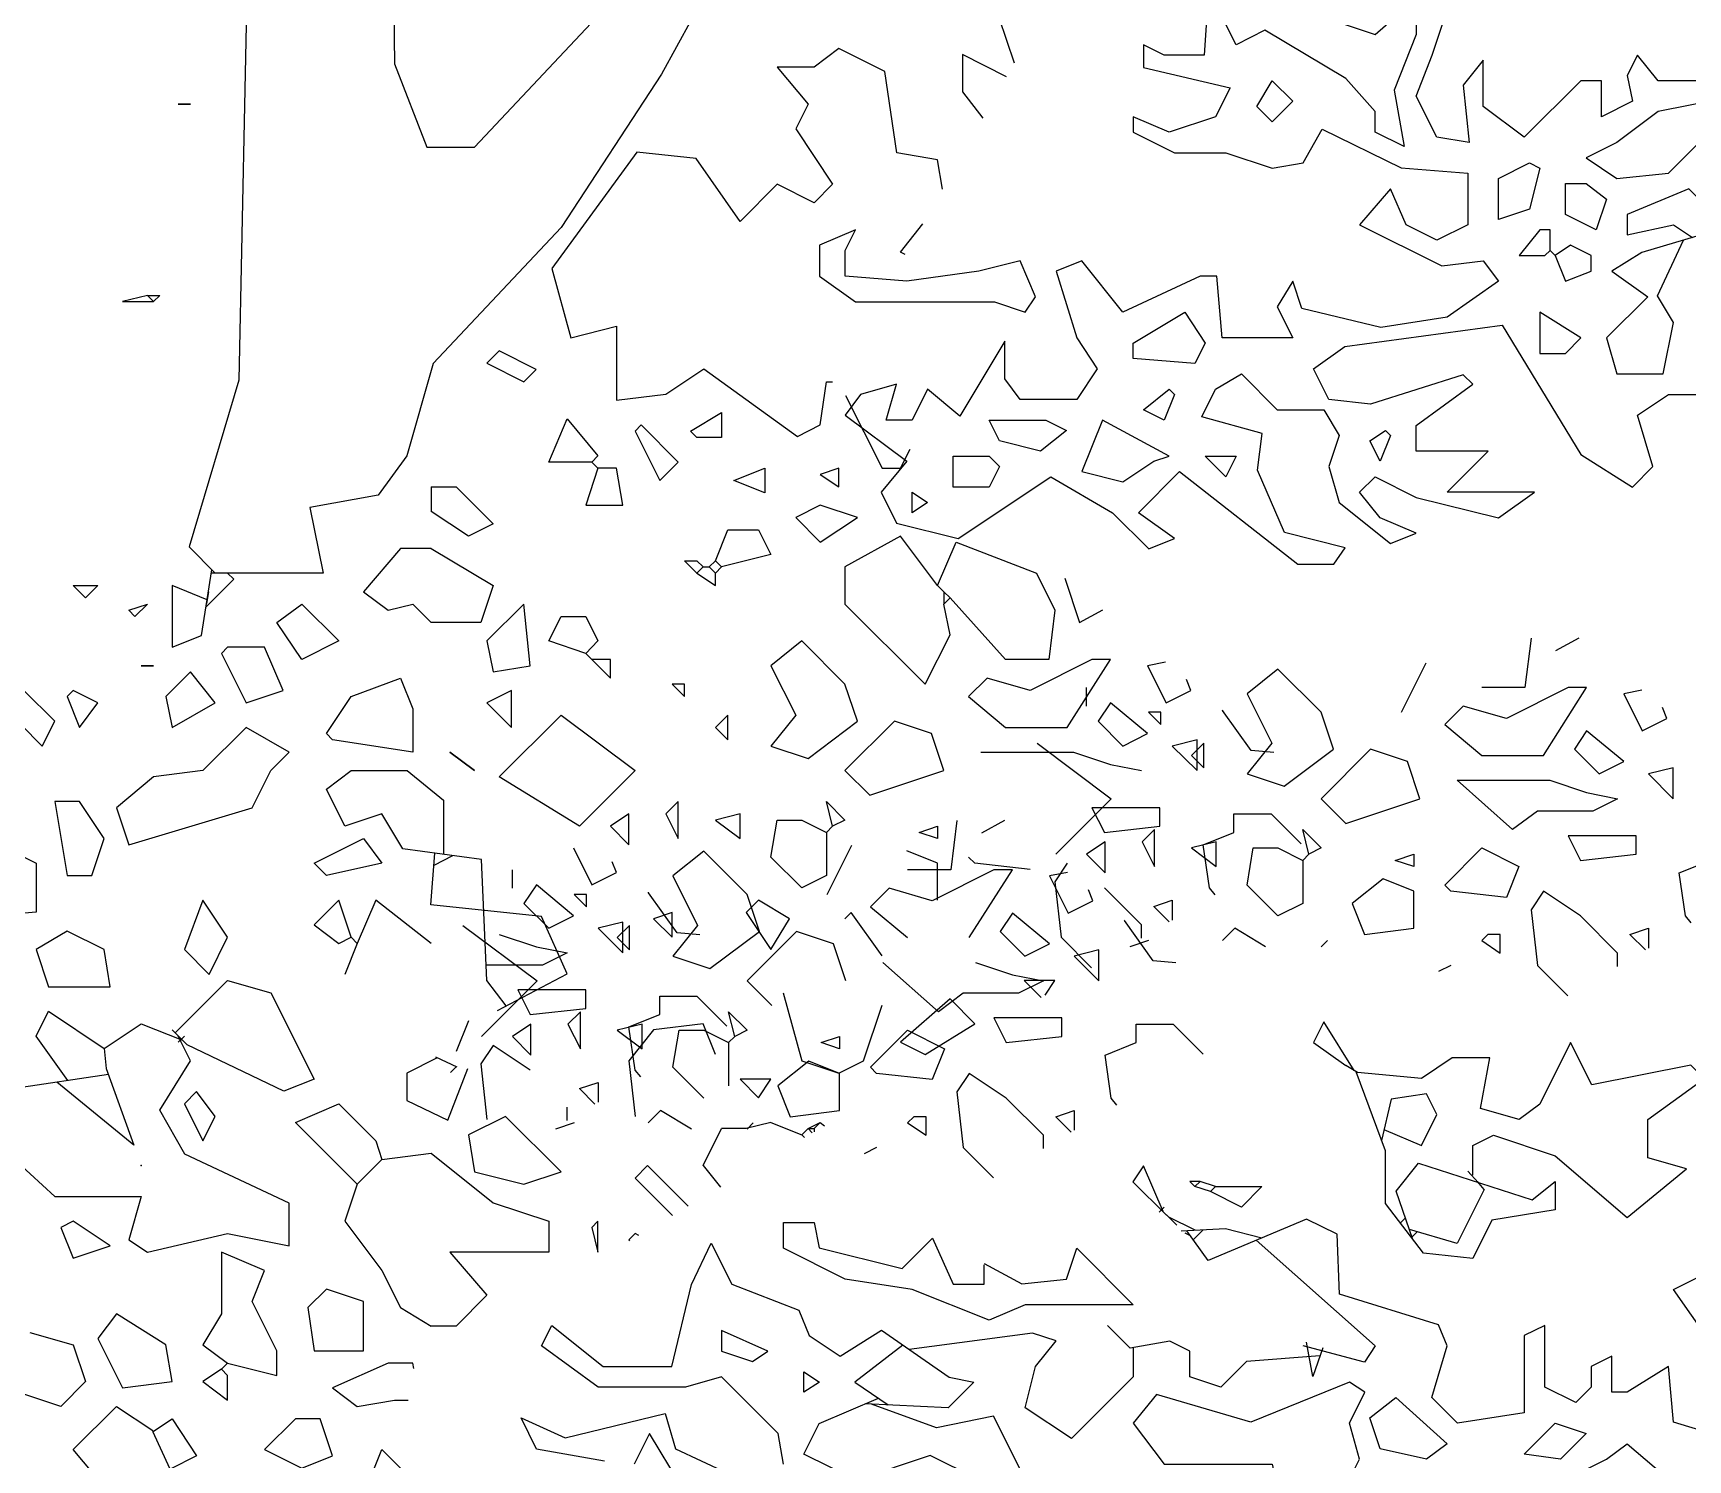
# Model space of a CAD drawing. Header units: metres. Extents: x -3.8 to 7.9, y -0.6 to 14.
# Drawn here: x 0.133 to 1.435, y 7.367 to 8.49 of the extents above; entities that cross this region are included whole.
import ezdxf

# ---------------------------------------------------------------- set-up
doc = ezdxf.new("R2010")
doc.units = ezdxf.units.M
doc.layers.add('ceco.net 88 green shadow', color=102, linetype='Continuous')
doc.layers.add('ceco.net 88 pair trees', color=7, linetype='Continuous')

msp = doc.modelspace()

# ---------------------------------------------------------------- linework, layer by layer
at = {"layer": 'ceco.net 88 green shadow', "linetype": 'Continuous'}
for p, q in [((0.9055, 8.4665), (0.8935, 8.5022)), ((0.8644, 8.4731), (0.8644, 8.4439)), ((0.8992, 8.4556), (0.8644, 8.4731)), ((0.8644, 8.4439), (0.8806, 8.423)), ((1.0961, 8.4323), (1.1083, 8.4526)), ((1.1083, 8.4526), (1.1245, 8.4364)), ((0.2472, 8.4342), (0.2569, 8.4342)), ((0.2569, 8.4342), (0.2472, 8.4342)), ((1.1083, 8.4202), (1.0961, 8.4323)), ((1.1245, 8.4364), (1.1083, 8.4202)), ((1.412, 8.4283), (1.3796, 8.404)), ((1.4728, 8.4404), (1.412, 8.4283)), ((1.4201, 8.3797), (1.4606, 8.4202)), ((1.3796, 8.404), (1.3553, 8.3918)), ((1.3553, 8.3918), (1.3796, 8.3756)), ((1.2865, 8.3756), (1.3108, 8.3878)), ((1.2865, 8.3432), (1.2865, 8.3756)), ((1.3108, 8.3878), (1.3189, 8.3837)), ((1.3189, 8.3837), (1.3108, 8.3513)), ((1.3796, 8.3756), (1.4201, 8.3797)), ((1.3391, 8.3473), (1.3391, 8.3716)), ((1.3391, 8.3716), (1.3553, 8.3716)), ((1.3553, 8.3716), (1.3715, 8.3594)), ((1.3108, 8.3513), (1.2865, 8.3432)), ((1.3715, 8.3594), (1.3634, 8.3351)), ((1.3634, 8.3351), (1.3391, 8.3473)), ((0.7802, 8.3351), (0.7519, 8.323)), ((0.7721, 8.3189), (0.7802, 8.3351)), ((1.3189, 8.3351), (1.3027, 8.3149)), ((1.327, 8.3351), (1.3189, 8.3351)), ((1.327, 8.3189), (1.327, 8.3351)), ((0.7519, 8.323), (0.7519, 8.2987)), ((0.7721, 8.2987), (0.7721, 8.3189)), ((0.9098, 8.3108), (0.8774, 8.3027)), ((0.922, 8.2825), (0.9098, 8.3108)), ((1.3027, 8.3149), (1.3229, 8.3149)), ((1.3229, 8.3149), (1.327, 8.3189)), ((1.331, 8.3149), (1.327, 8.3189)), ((1.3432, 8.323), (1.331, 8.3149)), ((1.331, 8.3149), (1.3391, 8.2946)), ((1.3594, 8.3149), (1.3432, 8.323)), ((1.3594, 8.3027), (1.3594, 8.3149)), ((0.7519, 8.2987), (0.7802, 8.2784)), ((0.8207, 8.2946), (0.7721, 8.2987)), ((0.8774, 8.3027), (0.8207, 8.2946)), ((1.3391, 8.2946), (1.3594, 8.3027)), ((0.2229, 8.2835), (0.2034, 8.2787)), ((0.2034, 8.2787), (0.2277, 8.2787)), ((0.2229, 8.2835), (0.2326, 8.2835)), ((0.2229, 8.2835), (0.2277, 8.2787)), ((0.2326, 8.2835), (0.2277, 8.2787)), ((0.7802, 8.2784), (0.8896, 8.2784)), ((0.8896, 8.2784), (0.9139, 8.2703)), ((0.9139, 8.2703), (0.922, 8.2825)), ((0.9989, 8.246), (1.0394, 8.2703)), ((1.0394, 8.2703), (1.0556, 8.246)), ((1.3513, 8.2501), (1.3189, 8.2703)), ((1.3189, 8.2703), (1.3189, 8.2379)), ((0.9989, 8.2339), (0.9989, 8.246)), ((1.0556, 8.246), (1.0475, 8.2298)), ((1.3391, 8.2379), (1.3513, 8.2501)), ((0.4999, 8.2398), (0.4902, 8.2301)), ((0.529, 8.2252), (0.4999, 8.2398)), ((1.0475, 8.2298), (0.9989, 8.2339)), ((1.3189, 8.2379), (1.3391, 8.2379)), ((0.4902, 8.2301), (0.5193, 8.2155)), ((0.5193, 8.2155), (0.529, 8.2252)), ((1.007, 8.1934), (1.0273, 8.2096)), ((1.0273, 8.2096), (1.0313, 8.2055)), ((1.0232, 8.1853), (1.007, 8.1934)), ((1.0313, 8.2055), (1.0232, 8.1853)), ((0.5388, 8.1523), (0.5533, 8.1863)), ((0.5533, 8.1863), (0.5776, 8.1572)), ((0.6117, 8.1815), (0.6068, 8.1766)), ((0.6408, 8.1523), (0.6117, 8.1815)), ((0.6505, 8.1766), (0.6748, 8.1912)), ((0.6748, 8.1912), (0.6748, 8.1717)), ((0.8936, 8.1691), (0.8855, 8.1853)), ((0.8855, 8.1853), (0.9301, 8.1853)), ((0.9301, 8.1853), (0.9463, 8.1772)), ((0.9746, 8.1853), (0.9584, 8.1448)), ((1.0273, 8.1569), (0.9746, 8.1853)), ((0.6068, 8.1766), (0.6262, 8.1377)), ((0.6554, 8.1717), (0.6505, 8.1766)), ((0.6748, 8.1717), (0.6554, 8.1717)), ((0.926, 8.161), (0.8936, 8.1691)), ((0.9463, 8.1772), (0.926, 8.161)), ((1.1852, 8.1691), (1.1974, 8.1772)), ((1.1933, 8.1529), (1.1852, 8.1691)), ((1.2014, 8.1731), (1.1933, 8.1529)), ((1.1974, 8.1772), (1.2014, 8.1731)), ((0.5776, 8.1572), (0.5728, 8.1523)), ((0.8572, 8.1326), (0.8572, 8.1569)), ((0.8572, 8.1569), (0.8855, 8.1569)), ((0.8855, 8.1569), (0.8936, 8.1488)), ((1.0151, 8.1529), (1.0273, 8.1569)), ((1.0718, 8.1407), (1.0556, 8.1569)), ((1.0556, 8.1569), (1.0799, 8.1569)), ((1.0799, 8.1569), (1.0718, 8.1407)), ((0.5728, 8.1523), (0.5388, 8.1523)), ((0.5776, 8.1474), (0.5679, 8.1183)), ((0.5728, 8.1523), (0.5776, 8.1474)), ((0.5922, 8.1474), (0.5776, 8.1474)), ((0.5971, 8.1183), (0.5922, 8.1474)), ((0.6262, 8.1377), (0.6408, 8.1523)), ((0.6846, 8.1377), (0.7089, 8.1474)), ((0.7089, 8.1474), (0.7089, 8.128)), ((0.7672, 8.1474), (0.7526, 8.1426)), ((0.7526, 8.1426), (0.7672, 8.1329)), ((0.7672, 8.1329), (0.7672, 8.1474)), ((0.8936, 8.1488), (0.8855, 8.1326)), ((0.9584, 8.1448), (0.9908, 8.1367)), ((0.9908, 8.1367), (1.0151, 8.1529)), ((0.4464, 8.1329), (0.4464, 8.1134)), ((0.4464, 8.1329), (0.4659, 8.1329)), ((0.4659, 8.1329), (0.495, 8.1037)), ((0.7089, 8.128), (0.6846, 8.1377)), ((0.8248, 8.1124), (0.8248, 8.1286)), ((0.8248, 8.1286), (0.8369, 8.1205)), ((0.8855, 8.1326), (0.8572, 8.1326)), ((0.5679, 8.1183), (0.5971, 8.1183)), ((0.7526, 8.1183), (0.7332, 8.1086)), ((0.7818, 8.1086), (0.7526, 8.1183)), ((0.8369, 8.1205), (0.8248, 8.1124)), ((0.4756, 8.094), (0.4464, 8.1134)), ((0.495, 8.1037), (0.4756, 8.094)), ((0.7332, 8.1086), (0.7526, 8.0891)), ((0.7526, 8.0891), (0.7818, 8.1086)), ((0.67, 8.0745), (0.6797, 8.0988)), ((0.6797, 8.0988), (0.704, 8.0988)), ((0.704, 8.0988), (0.7137, 8.0794)), ((0.8158, 8.094), (0.772, 8.0697)), ((0.8449, 8.0551), (0.8158, 8.094)), ((0.8449, 8.0551), (0.8595, 8.0891)), ((0.8595, 8.0891), (0.9227, 8.0648)), ((0.4221, 8.0843), (0.393, 8.0502)), ((0.4464, 8.0843), (0.4221, 8.0843)), ((0.4464, 8.0843), (0.495, 8.0551)), ((0.7137, 8.0794), (0.6748, 8.0697)), ((0.6554, 8.0648), (0.6457, 8.0745)), ((0.6457, 8.0745), (0.6554, 8.0745)), ((0.6554, 8.0745), (0.6603, 8.0697)), ((0.6554, 8.0648), (0.6603, 8.0697)), ((0.6554, 8.0648), (0.67, 8.0551)), ((0.6603, 8.0697), (0.6651, 8.0697)), ((0.6651, 8.0697), (0.67, 8.0745)), ((0.6651, 8.0697), (0.67, 8.0648)), ((0.67, 8.0745), (0.6748, 8.0697)), ((0.67, 8.0648), (0.6748, 8.0697)), ((0.67, 8.0551), (0.67, 8.0648)), ((0.772, 8.0697), (0.772, 8.0405)), ((0.9227, 8.0648), (0.9373, 8.0357)), ((0.1645, 8.0551), (0.184, 8.0551)), ((0.1743, 8.0454), (0.1645, 8.0551)), ((0.184, 8.0551), (0.1743, 8.0454)), ((0.393, 8.0502), (0.4124, 8.0357)), ((0.495, 8.0551), (0.4853, 8.0259)), ((0.8449, 8.0551), (0.8498, 8.0502)), ((0.8498, 8.0502), (0.8498, 8.0405)), ((0.8498, 8.0502), (0.8547, 8.0454)), ((0.9451, 8.0609), (0.9567, 8.0259)), ((0.2083, 8.0357), (0.2229, 8.0405)), ((0.2229, 8.0405), (0.2131, 8.0308)), ((0.3249, 8.0259), (0.3444, 8.0405)), ((0.3444, 8.0405), (0.3735, 8.0114)), ((0.4124, 8.0357), (0.4318, 8.0405)), ((0.4318, 8.0405), (0.4464, 8.0259)), ((0.5193, 8.0405), (0.4902, 8.0114)), ((0.5242, 7.9919), (0.5193, 8.0405)), ((0.772, 8.0405), (0.8352, 7.9773)), ((0.8498, 8.0405), (0.8547, 8.0454)), ((0.8547, 8.0162), (0.8498, 8.0405)), ((0.8984, 7.9968), (0.8547, 8.0454)), ((0.2131, 8.0308), (0.2083, 8.0357)), ((0.3444, 7.9968), (0.3249, 8.0259)), ((0.4853, 8.0259), (0.4464, 8.0259)), ((0.5388, 8.0114), (0.5485, 8.0308)), ((0.5485, 8.0308), (0.5679, 8.0308)), ((0.5679, 8.0308), (0.5776, 8.0114)), ((0.9373, 8.0357), (0.9324, 7.9968)), ((0.9567, 8.0259), (0.975, 8.0359)), ((0.3735, 8.0114), (0.3444, 7.9968)), ((0.4902, 8.0114), (0.495, 7.9871)), ((0.5679, 8.0016), (0.5388, 8.0114)), ((0.5776, 8.0114), (0.5679, 8.0016)), ((0.738, 8.0114), (0.7137, 7.9919)), ((0.772, 7.9773), (0.738, 8.0114)), ((0.8352, 7.9773), (0.8547, 8.0162)), ((1.3121, 8.0136), (1.3072, 7.9747)), ((1.3315, 8.0039), (1.3498, 8.0138)), ((0.286, 8.0065), (0.2812, 8.0016)), ((0.2812, 8.0016), (0.3006, 7.9628)), ((0.3152, 8.0065), (0.286, 8.0065)), ((0.3298, 7.9725), (0.3152, 8.0065)), ((0.5679, 8.0016), (0.5728, 7.9968)), ((0.218, 7.9919), (0.2277, 7.9919)), ((0.2277, 7.9919), (0.218, 7.9919)), ((0.2569, 7.9871), (0.2374, 7.9676)), ((0.2763, 7.9628), (0.2569, 7.9871)), ((0.495, 7.9871), (0.5242, 7.9919)), ((0.5728, 7.9968), (0.5874, 7.9822)), ((0.5874, 7.9968), (0.5728, 7.9968)), ((0.5874, 7.9822), (0.5874, 7.9968)), ((0.7137, 7.9919), (0.7332, 7.953)), ((0.9324, 7.9968), (0.8984, 7.9968)), ((0.9664, 7.9968), (0.9178, 7.9725)), ((0.947, 7.9433), (0.981, 7.9968)), ((0.981, 7.9968), (0.9664, 7.9968)), ((1.0243, 7.9948), (1.0102, 7.9919)), ((1.0102, 7.9919), (1.0248, 7.9628)), ((1.1128, 7.9893), (1.0885, 7.9699)), ((1.1469, 7.9553), (1.1128, 7.9893)), ((1.21, 7.9553), (1.2295, 7.9942)), ((0.15, 7.9482), (0.1257, 7.9725)), ((0.1645, 7.9725), (0.1597, 7.9676)), ((0.184, 7.9628), (0.1645, 7.9725)), ((0.3006, 7.9628), (0.3298, 7.9725)), ((0.3832, 7.9676), (0.4221, 7.9822)), ((0.4221, 7.9822), (0.4318, 7.9579)), ((0.5096, 7.9725), (0.4902, 7.9628)), ((0.5096, 7.9433), (0.5096, 7.9725)), ((0.636, 7.9773), (0.6457, 7.9676)), ((0.6457, 7.9773), (0.636, 7.9773)), ((0.6457, 7.9676), (0.6457, 7.9773)), ((0.7818, 7.9482), (0.772, 7.9773)), ((0.8838, 7.9822), (0.8692, 7.9676)), ((0.9178, 7.9725), (0.8838, 7.9822)), ((0.9622, 7.9601), (0.9622, 7.9747)), ((1.0248, 7.9628), (1.0442, 7.9725)), ((1.0442, 7.9725), (1.0408, 7.981)), ((1.3072, 7.9747), (1.2732, 7.9747)), ((1.3413, 7.9747), (1.2927, 7.9504)), ((1.3218, 7.9213), (1.3558, 7.9747)), ((1.3558, 7.9747), (1.3413, 7.9747)), ((1.3991, 7.9727), (1.385, 7.9699)), ((0.1062, 7.9628), (0.1402, 7.9287)), ((0.1597, 7.9676), (0.1694, 7.9433)), ((0.1694, 7.9433), (0.184, 7.9628)), ((0.2374, 7.9676), (0.2423, 7.9433)), ((0.2423, 7.9433), (0.2763, 7.9628)), ((0.3638, 7.9385), (0.3832, 7.9676)), ((0.4902, 7.9628), (0.5096, 7.9433)), ((0.8692, 7.9676), (0.8984, 7.9433)), ((0.981, 7.9628), (0.9713, 7.9482)), ((1.0102, 7.9385), (0.981, 7.9628)), ((1.0885, 7.9699), (1.108, 7.931)), ((1.2586, 7.9601), (1.2441, 7.9456)), ((1.2927, 7.9504), (1.2586, 7.9601)), ((1.385, 7.9699), (1.3996, 7.9407)), ((1.419, 7.9504), (1.4156, 7.9589)), ((0.1402, 7.9287), (0.15, 7.9482)), ((0.4318, 7.9579), (0.4318, 7.9433)), ((0.4999, 7.9044), (0.5485, 7.953)), ((0.5485, 7.953), (0.6068, 7.9093)), ((0.6797, 7.953), (0.67, 7.9433)), ((0.6797, 7.9336), (0.6797, 7.953)), ((0.7332, 7.953), (0.7137, 7.9287)), ((0.7429, 7.919), (0.7818, 7.9482)), ((0.8109, 7.9482), (0.772, 7.9093)), ((0.8401, 7.9385), (0.8109, 7.9482)), ((0.9713, 7.9482), (0.9907, 7.9287)), ((1.0108, 7.9553), (1.0205, 7.9456)), ((1.0205, 7.9553), (1.0108, 7.9553)), ((1.0205, 7.9456), (1.0205, 7.9553)), ((1.1566, 7.9261), (1.1469, 7.9553)), ((1.2441, 7.9456), (1.2732, 7.9213)), ((1.3996, 7.9407), (1.419, 7.9504)), ((0.3006, 7.9433), (0.2666, 7.9093)), ((0.3346, 7.9239), (0.3006, 7.9433)), ((0.3687, 7.9336), (0.3638, 7.9385)), ((0.4318, 7.9239), (0.3687, 7.9336)), ((0.4318, 7.9433), (0.4318, 7.9239)), ((0.67, 7.9433), (0.6797, 7.9336)), ((0.8498, 7.9093), (0.8401, 7.9385)), ((0.8984, 7.9433), (0.947, 7.9433)), ((0.9907, 7.9287), (1.0102, 7.9385)), ((1.0491, 7.9336), (1.0296, 7.9287)), ((1.0491, 7.9093), (1.0491, 7.9336)), ((1.3558, 7.9407), (1.3461, 7.9261)), ((1.385, 7.9164), (1.3558, 7.9407)), ((0.3201, 7.9093), (0.3346, 7.9239)), ((0.461, 7.9239), (0.4804, 7.9093)), ((0.4804, 7.9093), (0.461, 7.9239)), ((0.7137, 7.9287), (0.7429, 7.919)), ((0.879, 7.9239), (0.9519, 7.9239)), ((0.9233, 7.931), (0.9816, 7.8872)), ((0.9519, 7.9239), (0.981, 7.9142)), ((1.0296, 7.9287), (1.0491, 7.9093)), ((1.0545, 7.931), (1.0448, 7.9213)), ((1.0448, 7.9213), (1.0545, 7.9115)), ((1.0545, 7.9115), (1.0545, 7.931)), ((1.108, 7.931), (1.0885, 7.9067)), ((1.1177, 7.897), (1.1566, 7.9261)), ((1.1857, 7.9261), (1.1469, 7.8872)), ((1.2149, 7.9164), (1.1857, 7.9261)), ((1.2732, 7.9213), (1.3218, 7.9213)), ((1.3461, 7.9261), (1.3656, 7.9067)), ((0.2666, 7.9093), (0.2277, 7.9044)), ((0.3055, 7.8801), (0.3201, 7.9093)), ((0.6068, 7.9093), (0.5631, 7.8656)), ((0.772, 7.9093), (0.7915, 7.8899)), ((0.7915, 7.8899), (0.8498, 7.9093)), ((0.981, 7.9142), (1.0053, 7.9093)), ((1.0885, 7.9067), (1.1177, 7.897)), ((1.2246, 7.8872), (1.2149, 7.9164)), ((1.3656, 7.9067), (1.385, 7.9164)), ((1.4239, 7.9115), (1.4044, 7.9067)), ((1.4044, 7.9067), (1.4239, 7.8872)), ((1.4239, 7.8872), (1.4239, 7.9115)), ((0.2277, 7.9044), (0.1986, 7.8801)), ((0.5631, 7.8656), (0.4999, 7.9044)), ((1.2538, 7.9018), (1.3267, 7.9018)), ((1.2975, 7.8629), (1.2538, 7.9018)), ((1.3267, 7.9018), (1.3558, 7.8921)), ((0.15, 7.885), (0.1597, 7.8267)), ((0.1694, 7.885), (0.15, 7.885)), ((0.1888, 7.8558), (0.1694, 7.885)), ((0.6408, 7.885), (0.6311, 7.8753)), ((0.6408, 7.8558), (0.6408, 7.885)), ((0.7623, 7.8656), (0.7575, 7.885)), ((0.7575, 7.885), (0.772, 7.8704)), ((0.9816, 7.8872), (0.9379, 7.8435)), ((1.1469, 7.8872), (1.1663, 7.8678)), ((1.1663, 7.8678), (1.2246, 7.8872)), ((1.3558, 7.8921), (1.3801, 7.8872)), ((1.3801, 7.8872), (1.3607, 7.8775)), ((0.1986, 7.8801), (0.2083, 7.851)), ((0.2083, 7.851), (0.3055, 7.8801)), ((0.6019, 7.8753), (0.5874, 7.8656)), ((0.6019, 7.851), (0.6019, 7.8753)), ((0.6311, 7.8753), (0.6408, 7.8558)), ((0.6894, 7.8753), (0.67, 7.8704)), ((0.67, 7.8704), (0.6894, 7.8558)), ((0.6894, 7.8558), (0.6894, 7.8753)), ((0.7137, 7.8413), (0.7186, 7.8704)), ((0.7186, 7.8704), (0.738, 7.8704)), ((0.738, 7.8704), (0.7575, 7.8607)), ((0.772, 7.8704), (0.7623, 7.8656)), ((0.8601, 7.8701), (0.8553, 7.8312)), ((0.8796, 7.8604), (0.8978, 7.8704)), ((0.9664, 7.8801), (0.9762, 7.8607)), ((1.0199, 7.8801), (0.9664, 7.8801)), ((1.0199, 7.8656), (1.0199, 7.8801)), ((1.317, 7.8775), (1.2975, 7.8629)), ((1.3607, 7.8775), (1.317, 7.8775)), ((0.1791, 7.8267), (0.1888, 7.8558)), ((0.3541, 7.8364), (0.393, 7.8558)), ((0.393, 7.8558), (0.4075, 7.8364)), ((0.5874, 7.8656), (0.6019, 7.851)), ((0.7575, 7.8607), (0.7623, 7.8656)), ((0.7575, 7.8607), (0.7575, 7.8267)), ((0.8304, 7.8607), (0.8449, 7.8656)), ((0.8449, 7.8558), (0.8304, 7.8607)), ((0.8449, 7.8656), (0.8449, 7.8558)), ((0.9762, 7.8607), (1.0199, 7.8656)), ((1.0156, 7.8629), (1.0059, 7.8532)), ((1.0156, 7.8338), (1.0156, 7.8629)), ((1.1371, 7.8435), (1.1323, 7.8629)), ((1.1323, 7.8629), (1.1469, 7.8484)), ((1.3413, 7.8581), (1.351, 7.8386)), ((1.3947, 7.8581), (1.3413, 7.8581)), ((1.3947, 7.8435), (1.3947, 7.8581)), ((0.5582, 7.8485), (0.5728, 7.8193)), ((0.6609, 7.8458), (0.6366, 7.8264)), ((0.6949, 7.8118), (0.6609, 7.8458)), ((0.738, 7.817), (0.7137, 7.8413)), ((0.7581, 7.8118), (0.7775, 7.8507)), ((0.8449, 7.8364), (0.8206, 7.8461)), ((0.8741, 7.8364), (0.8692, 7.8413)), ((0.9768, 7.8532), (0.9622, 7.8435)), ((0.9622, 7.8435), (0.9768, 7.8289)), ((0.9768, 7.8289), (0.9768, 7.8532)), ((1.0059, 7.8532), (1.0156, 7.8338)), ((1.0642, 7.8532), (1.0448, 7.8484)), ((1.0448, 7.8484), (1.0642, 7.8338)), ((1.0642, 7.8338), (1.0642, 7.8532)), ((1.0885, 7.8192), (1.0934, 7.8484)), ((1.0934, 7.8484), (1.1128, 7.8484)), ((1.1128, 7.8484), (1.1323, 7.8386)), ((1.1323, 7.8386), (1.1371, 7.8435)), ((1.1469, 7.8484), (1.1371, 7.8435)), ((1.2052, 7.8386), (1.2198, 7.8435)), ((1.2198, 7.8435), (1.2198, 7.8338)), ((1.2441, 7.8192), (1.2732, 7.8484)), ((1.2732, 7.8484), (1.3024, 7.8338)), ((1.351, 7.8386), (1.3947, 7.8435)), ((0.3638, 7.8267), (0.3541, 7.8364)), ((0.4075, 7.8364), (0.3638, 7.8267)), ((0.5102, 7.8167), (0.5102, 7.8312)), ((0.5728, 7.8193), (0.5922, 7.829)), ((0.5922, 7.829), (0.5888, 7.8375)), ((0.8553, 7.8312), (0.8212, 7.8312)), ((0.8893, 7.8312), (0.8407, 7.8069)), ((0.8449, 7.8072), (0.8449, 7.8364)), ((0.8698, 7.7778), (0.9039, 7.8312)), ((0.9178, 7.8315), (0.8741, 7.8364)), ((0.9039, 7.8312), (0.8893, 7.8312)), ((0.9472, 7.8292), (0.933, 7.8264)), ((0.947, 7.8364), (0.9373, 7.8218)), ((1.1323, 7.8386), (1.1323, 7.8046)), ((1.2198, 7.8338), (1.2052, 7.8386)), ((1.3024, 7.8338), (1.2927, 7.8095)), ((0.1597, 7.8267), (0.1791, 7.8267)), ((0.5291, 7.8193), (0.5193, 7.8047)), ((0.5582, 7.795), (0.5291, 7.8193)), ((0.6366, 7.8264), (0.656, 7.7875)), ((0.7575, 7.8267), (0.738, 7.817)), ((0.8067, 7.8167), (0.7921, 7.8021)), ((0.8407, 7.8069), (0.8067, 7.8167)), ((0.933, 7.8264), (0.9476, 7.7972)), ((0.9373, 7.8218), (0.9421, 7.7781)), ((0.967, 7.8069), (0.9636, 7.8155)), ((1.0053, 7.7878), (0.9762, 7.817)), ((1.1128, 7.7949), (1.0885, 7.8192)), ((1.1955, 7.8241), (1.1712, 7.8046)), ((1.2198, 7.8143), (1.1955, 7.8241)), ((1.2489, 7.8143), (1.2441, 7.8192)), ((0.2666, 7.8072), (0.252, 7.7684)), ((0.286, 7.7781), (0.2666, 7.8072)), ((0.3735, 7.8072), (0.3541, 7.7878)), ((0.3832, 7.7781), (0.3735, 7.8072)), ((0.4027, 7.8072), (0.3881, 7.7732)), ((0.4464, 7.7732), (0.4027, 7.8072)), ((0.5193, 7.8047), (0.5388, 7.7853)), ((0.5588, 7.8118), (0.5685, 7.8021)), ((0.5685, 7.8118), (0.5588, 7.8118)), ((0.5685, 7.8021), (0.5685, 7.8118)), ((0.704, 7.8072), (0.6943, 7.7975)), ((0.7046, 7.7826), (0.6949, 7.8118)), ((0.7283, 7.7927), (0.704, 7.8072)), ((0.9476, 7.7972), (0.967, 7.8069)), ((1.015, 7.8024), (1.0296, 7.8072)), ((1.0272, 7.7902), (1.015, 7.8024)), ((1.0296, 7.8072), (1.0296, 7.7917)), ((1.1323, 7.8046), (1.1128, 7.7949)), ((1.1712, 7.8046), (1.1809, 7.7803)), ((1.2198, 7.7852), (1.2198, 7.8143)), ((1.2927, 7.8095), (1.2489, 7.8143)), ((1.3218, 7.8143), (1.3121, 7.7998)), ((1.351, 7.7949), (1.3218, 7.8143)), ((0.5388, 7.7853), (0.5582, 7.795)), ((0.5971, 7.7901), (0.5777, 7.7853)), ((0.5971, 7.7658), (0.5971, 7.7901)), ((0.636, 7.7975), (0.6214, 7.7927)), ((0.6214, 7.7927), (0.636, 7.7781)), ((0.636, 7.7781), (0.636, 7.7975)), ((0.6943, 7.7975), (0.7137, 7.7684)), ((0.7137, 7.7684), (0.7283, 7.7927)), ((0.7769, 7.7975), (0.772, 7.7927)), ((0.8012, 7.7635), (0.7769, 7.7975)), ((0.7921, 7.8021), (0.8212, 7.7778)), ((0.9039, 7.7972), (0.8941, 7.7826)), ((0.933, 7.7729), (0.9039, 7.7972)), ((1.3121, 7.7998), (1.317, 7.756)), ((1.3801, 7.7657), (1.351, 7.7949)), ((0.1597, 7.7829), (0.1354, 7.7684)), ((0.1888, 7.7684), (0.1597, 7.7829)), ((0.2715, 7.7489), (0.286, 7.7781)), ((0.3541, 7.7878), (0.3735, 7.7732)), ((0.3735, 7.7732), (0.3832, 7.7781)), ((0.3832, 7.7781), (0.3881, 7.7732)), ((0.4713, 7.7875), (0.5296, 7.7438)), ((0.4999, 7.7804), (0.5291, 7.7707)), ((0.5777, 7.7853), (0.5971, 7.7658)), ((0.6025, 7.7875), (0.5928, 7.7778)), ((0.5928, 7.7778), (0.6025, 7.7681)), ((0.6025, 7.7681), (0.6025, 7.7875)), ((0.656, 7.7875), (0.6366, 7.7632)), ((0.6657, 7.7535), (0.7046, 7.7826)), ((0.7338, 7.7826), (0.6949, 7.7438)), ((0.7629, 7.7729), (0.7338, 7.7826)), ((0.8941, 7.7826), (0.9136, 7.7632)), ((0.9421, 7.7781), (0.9661, 7.7541)), ((1.0053, 7.7773), (1.0053, 7.7878)), ((1.0788, 7.7852), (1.0691, 7.7755)), ((1.1031, 7.7706), (1.0788, 7.7852)), ((1.1809, 7.7803), (1.2198, 7.7852)), ((1.2781, 7.7803), (1.2732, 7.7755)), ((1.2878, 7.7803), (1.2781, 7.7803)), ((1.2878, 7.7657), (1.2878, 7.7803)), ((1.3899, 7.7803), (1.4044, 7.7852)), ((1.402, 7.7682), (1.3899, 7.7803)), ((1.4044, 7.7852), (1.4044, 7.7696)), ((0.1354, 7.7684), (0.1451, 7.7392)), ((0.1937, 7.7392), (0.1888, 7.7684)), ((0.252, 7.7684), (0.2715, 7.7489)), ((0.3881, 7.7732), (0.3784, 7.7489)), ((0.5291, 7.7707), (0.5534, 7.7658)), ((0.5534, 7.7658), (0.5339, 7.7561)), ((0.6366, 7.7632), (0.6657, 7.7535)), ((0.7726, 7.7438), (0.7629, 7.7729)), ((0.9136, 7.7632), (0.933, 7.7729)), ((0.9719, 7.7681), (0.9525, 7.7632)), ((0.9525, 7.7632), (0.9719, 7.7438)), ((0.9719, 7.7438), (0.9719, 7.7681)), ((1.0108, 7.7755), (0.9962, 7.7706)), ((1.1517, 7.7755), (1.1469, 7.7706)), ((1.2732, 7.7755), (1.2878, 7.7657)), ((1.3801, 7.7552), (1.3801, 7.7657)), ((0.5339, 7.7561), (0.4902, 7.7561)), ((0.8455, 7.7195), (0.8018, 7.7583)), ((0.8747, 7.7583), (0.9039, 7.7486)), ((1.2489, 7.756), (1.2392, 7.7512)), ((1.317, 7.756), (1.3409, 7.732)), ((0.1451, 7.7392), (0.1937, 7.7392)), ((0.5296, 7.7438), (0.4859, 7.7)), ((0.6949, 7.7438), (0.7143, 7.7243)), ((0.9039, 7.7486), (0.9282, 7.7438)), ((0.9282, 7.7438), (0.9087, 7.734)), ((0.9373, 7.7441), (0.913, 7.7441)), ((0.913, 7.7441), (0.9264, 7.7306)), ((0.9296, 7.7325), (0.9373, 7.7441)), ((0.5145, 7.7367), (0.5242, 7.7172)), ((0.5679, 7.7367), (0.5145, 7.7367)), ((0.5679, 7.7221), (0.5679, 7.7367)), ((0.7234, 7.7343), (0.738, 7.6809)), ((0.7866, 7.6809), (0.8012, 7.7246)), ((0.8547, 7.7295), (0.8158, 7.6955)), ((0.865, 7.734), (0.8455, 7.7195)), ((0.8741, 7.71), (0.8547, 7.7295)), ((0.9087, 7.734), (0.865, 7.734)), ((0.4756, 7.7124), (0.4659, 7.6881)), ((0.5242, 7.7172), (0.5679, 7.7221)), ((0.5637, 7.7195), (0.5539, 7.7097)), ((0.5637, 7.6903), (0.5637, 7.7195)), ((0.6852, 7.7), (0.6803, 7.7195)), ((0.6803, 7.7195), (0.6949, 7.7049)), ((0.8893, 7.7146), (0.899, 7.6952)), ((0.9427, 7.7146), (0.8893, 7.7146)), ((0.9427, 7.7), (0.9427, 7.7146)), ((0.5248, 7.7097), (0.5102, 7.7)), ((0.5102, 7.7), (0.5248, 7.6854)), ((0.5248, 7.6854), (0.5248, 7.7097)), ((0.5539, 7.7097), (0.5637, 7.6903)), ((0.6123, 7.7097), (0.5928, 7.7049)), ((0.5928, 7.7049), (0.6123, 7.6903)), ((0.6214, 7.7052), (0.6019, 7.6809)), ((0.6123, 7.6903), (0.6123, 7.7097)), ((0.6603, 7.71), (0.6214, 7.7052)), ((0.6366, 7.6757), (0.6414, 7.7049)), ((0.6414, 7.7049), (0.6609, 7.7049)), ((0.67, 7.6857), (0.6603, 7.71)), ((0.6609, 7.7049), (0.6803, 7.6952)), ((0.6803, 7.6952), (0.6852, 7.7)), ((0.6949, 7.7049), (0.6852, 7.7)), ((0.7532, 7.6952), (0.7678, 7.7)), ((0.7678, 7.7), (0.7678, 7.6903)), ((0.7921, 7.6757), (0.8212, 7.7049)), ((0.8212, 7.7049), (0.8504, 7.6903)), ((0.8352, 7.6857), (0.8741, 7.71)), ((0.899, 7.6952), (0.9427, 7.7)), ((0.495, 7.6929), (0.4853, 7.6784)), ((0.5242, 7.6735), (0.495, 7.6929)), ((0.6803, 7.6952), (0.6803, 7.6611)), ((0.7678, 7.6903), (0.7532, 7.6952)), ((0.8158, 7.6955), (0.8352, 7.6857)), ((0.8504, 7.6903), (0.8407, 7.666)), ((0.4853, 7.6784), (0.4902, 7.6346)), ((0.6019, 7.6809), (0.6068, 7.6371)), ((0.6609, 7.6514), (0.6366, 7.6757)), ((0.7435, 7.6806), (0.7192, 7.6611)), ((0.738, 7.6809), (0.7672, 7.6712)), ((0.7678, 7.6709), (0.7435, 7.6806)), ((0.7672, 7.6712), (0.7866, 7.6809)), ((0.7969, 7.6709), (0.7921, 7.6757)), ((0.5631, 7.6589), (0.5777, 7.6638)), ((0.5752, 7.6468), (0.5631, 7.6589)), ((0.5777, 7.6638), (0.5777, 7.6482)), ((0.6894, 7.6663), (0.704, 7.6517)), ((0.7137, 7.6663), (0.6894, 7.6663)), ((0.704, 7.6517), (0.7137, 7.6663)), ((0.7192, 7.6611), (0.7289, 7.6368)), ((0.7678, 7.6417), (0.7678, 7.6709)), ((0.8407, 7.666), (0.7969, 7.6709)), ((0.8698, 7.6709), (0.8601, 7.6563)), ((0.899, 7.6514), (0.8698, 7.6709)), ((0.2617, 7.6566), (0.252, 7.6469)), ((0.252, 7.6469), (0.2666, 7.6177)), ((0.2763, 7.6371), (0.2617, 7.6566)), ((0.3395, 7.6323), (0.3735, 7.6469)), ((0.3735, 7.6469), (0.4027, 7.6177)), ((0.8601, 7.6563), (0.865, 7.6125)), ((0.9282, 7.6223), (0.899, 7.6514)), ((0.2666, 7.6177), (0.2763, 7.6371)), ((0.5047, 7.6371), (0.4756, 7.6226)), ((0.5485, 7.5934), (0.5047, 7.6371)), ((0.5534, 7.6338), (0.5534, 7.6443)), ((0.6268, 7.6417), (0.6171, 7.632)), ((0.6511, 7.6271), (0.6268, 7.6417)), ((0.7289, 7.6368), (0.7678, 7.6417)), ((0.8261, 7.6368), (0.8212, 7.632)), ((0.8358, 7.6368), (0.8261, 7.6368)), ((0.8358, 7.6223), (0.8358, 7.6368)), ((0.9379, 7.6368), (0.9525, 7.6417)), ((0.95, 7.6247), (0.9379, 7.6368)), ((0.9525, 7.6417), (0.9525, 7.6261)), ((0.3881, 7.5837), (0.3395, 7.6323)), ((0.4756, 7.6226), (0.4804, 7.5934)), ((0.5588, 7.632), (0.5442, 7.6271)), ((0.6603, 7.5983), (0.6748, 7.6274)), ((0.6943, 7.6274), (0.6748, 7.6274)), ((0.7137, 7.6323), (0.6943, 7.6274)), ((0.6997, 7.632), (0.6949, 7.6271)), ((0.7137, 7.6323), (0.738, 7.6226)), ((0.738, 7.6226), (0.7429, 7.6274)), ((0.738, 7.6226), (0.7402, 7.6204)), ((0.7429, 7.6274), (0.7526, 7.6323)), ((0.7429, 7.6274), (0.7477, 7.6274)), ((0.7429, 7.6274), (0.7463, 7.6241)), ((0.7477, 7.6274), (0.7526, 7.6323)), ((0.7477, 7.6274), (0.7477, 7.6249)), ((0.7526, 7.6323), (0.7558, 7.6297)), ((0.8212, 7.632), (0.8358, 7.6223)), ((0.9282, 7.6118), (0.9282, 7.6223)), ((0.4027, 7.6177), (0.4075, 7.6031)), ((0.4075, 7.6031), (0.4464, 7.608)), ((0.4464, 7.608), (0.495, 7.5691)), ((0.7969, 7.6125), (0.7872, 7.6077)), ((0.865, 7.6125), (0.889, 7.5886)), ((0.3881, 7.5837), (0.4075, 7.6031)), ((0.6165, 7.5983), (0.6068, 7.5885)), ((0.6485, 7.5663), (0.6165, 7.5983)), ((0.6603, 7.5983), (0.6739, 7.5812)), ((0.3881, 7.5837), (0.3784, 7.5545)), ((0.4804, 7.5934), (0.5193, 7.5837)), ((0.5193, 7.5837), (0.5485, 7.5934)), ((0.6068, 7.5885), (0.6363, 7.559)), ((1.0516, 7.5859), (1.0435, 7.5859)), ((1.0435, 7.5859), (1.0475, 7.5818)), ((1.0516, 7.5859), (1.0475, 7.5818)), ((1.0597, 7.5778), (1.0475, 7.5818)), ((1.0637, 7.5818), (1.0516, 7.5859)), ((1.0637, 7.5818), (1.0597, 7.5778)), ((1.0637, 7.5818), (1.1002, 7.5818)), ((1.1002, 7.5818), (1.084, 7.5656)), ((0.495, 7.5691), (0.5388, 7.5545)), ((1.084, 7.5656), (1.0597, 7.5778)), ((0.1645, 7.5545), (0.1548, 7.5497)), ((0.1548, 7.5497), (0.1645, 7.5254)), ((0.1937, 7.5351), (0.1645, 7.5545)), ((0.3784, 7.5545), (0.4075, 7.5156)), ((0.5388, 7.5545), (0.5388, 7.5302)), ((0.5776, 7.5545), (0.5728, 7.5497)), ((0.5728, 7.5497), (0.5776, 7.5302)), ((0.5776, 7.5302), (0.5776, 7.5545)), ((0.6068, 7.5448), (0.6019, 7.5399)), ((0.6098, 7.5433), (0.6068, 7.5448)), ((0.1645, 7.5254), (0.1937, 7.5351)), ((0.3152, 7.5156), (0.2812, 7.5302)), ((0.2812, 7.5302), (0.2812, 7.5108)), ((0.5047, 7.5302), (0.461, 7.5302)), ((0.461, 7.5302), (0.4902, 7.4962)), ((0.5388, 7.5302), (0.5047, 7.5302)), ((0.6019, 7.5399), (0.6024, 7.539)), ((0.3055, 7.4913), (0.3152, 7.5156)), ((0.4075, 7.5156), (0.4221, 7.4865)), ((0.2812, 7.5108), (0.2812, 7.4816)), ((0.3249, 7.4525), (0.3055, 7.4913)), ((0.3638, 7.5011), (0.3492, 7.4865)), ((0.393, 7.4913), (0.3638, 7.5011)), ((0.393, 7.4525), (0.393, 7.4913)), ((0.4902, 7.4962), (0.4659, 7.4719)), ((0.1986, 7.4816), (0.184, 7.4622)), ((0.2374, 7.4573), (0.1986, 7.4816)), ((0.2812, 7.4816), (0.2666, 7.4573)), ((0.3492, 7.4865), (0.3541, 7.4525)), ((0.4221, 7.4865), (0.4464, 7.4719)), ((0.1305, 7.467), (0.1645, 7.4573)), ((0.4659, 7.4719), (0.4464, 7.4719)), ((0.7114, 7.4522), (0.6749, 7.4684)), ((0.6749, 7.4684), (0.6749, 7.4522)), ((0.1645, 7.4573), (0.1743, 7.4282)), ((0.184, 7.4622), (0.2034, 7.4233)), ((0.2423, 7.4282), (0.2374, 7.4573)), ((0.2666, 7.4573), (0.286, 7.4427)), ((0.3249, 7.433), (0.3249, 7.4525)), ((0.3541, 7.4525), (0.393, 7.4525)), ((0.6749, 7.4522), (0.6992, 7.4441)), ((0.6992, 7.4441), (0.7114, 7.4522)), ((0.2812, 7.4379), (0.2666, 7.4282)), ((0.2812, 7.4379), (0.286, 7.4427)), ((0.286, 7.433), (0.2812, 7.4379)), ((0.286, 7.4427), (0.3249, 7.433)), ((0.4124, 7.4427), (0.3687, 7.4233)), ((0.4318, 7.4427), (0.4124, 7.4427)), ((0.4326, 7.4385), (0.4318, 7.4427)), ((0.1743, 7.4282), (0.1548, 7.4087)), ((0.2034, 7.4233), (0.2423, 7.4282)), ((0.2666, 7.4282), (0.286, 7.4136)), ((0.286, 7.4136), (0.286, 7.433)), ((0.7397, 7.4198), (0.7397, 7.436)), ((0.7397, 7.436), (0.7519, 7.4279)), ((0.7519, 7.4279), (0.7397, 7.4198)), ((0.1548, 7.4087), (0.1257, 7.4184)), ((0.3687, 7.4233), (0.3881, 7.4087)), ((0.3881, 7.4087), (0.4173, 7.4136)), ((0.4173, 7.4136), (0.4283, 7.4136)), ((1.1852, 7.3996), (1.2055, 7.4158)), ((1.2055, 7.4158), (1.246, 7.3793)), ((0.3395, 7.399), (0.3152, 7.3747)), ((0.3589, 7.399), (0.3395, 7.399)), ((0.3687, 7.3698), (0.3589, 7.399)), ((1.1933, 7.3753), (1.1852, 7.3996)), ((0.6182, 7.3874), (0.6061, 7.3631)), ((0.6425, 7.3469), (0.6182, 7.3874)), ((1.3067, 7.3712), (1.331, 7.3955)), ((1.331, 7.3955), (1.3553, 7.3874)), ((1.3553, 7.3874), (1.3351, 7.3672)), ((0.3152, 7.3747), (0.3444, 7.3601)), ((1.2298, 7.3672), (1.1933, 7.3753)), ((1.246, 7.3793), (1.2298, 7.3672)), ((1.3715, 7.3672), (1.3877, 7.3793)), ((1.3877, 7.3793), (1.4161, 7.355)), ((0.3444, 7.3601), (0.3687, 7.3698)), ((1.3351, 7.3672), (1.3067, 7.3712)), ((1.3148, 7.3388), (1.3715, 7.3672))]:
    msp.add_line(p, q, dxfattribs=at)
msp.add_point((0.218, 7.5983), dxfattribs=at)
at = {"layer": 'ceco.net 88 pair trees', "linetype": 'Continuous'}
for p, q in [((0.271, 8.0502), (0.2695, 8.0408)), ((0.4486, 7.8349), (0.4634, 7.8425)), ((0.5052, 7.7241), (0.4902, 7.7441)), ((0.2542, 7.6933), (0.2423, 7.7052)), ((0.2472, 7.6955), (0.252, 7.7003)), ((0.1888, 7.6906), (0.1905, 7.6748)), ((0.4496, 7.684), (0.4666, 7.676)), ((0.4615, 7.6717), (0.4659, 7.676)), ((1.1755, 7.6715), (1.1662, 7.6772)), ((1.2703, 7.5851), (1.2622, 7.594)), ((1.2751, 7.5794), (1.2699, 7.5857)), ((1.0232, 7.5656), (1.0192, 7.5616)), ((1.0333, 7.5514), (1.0252, 7.5595)), ((1.0477, 7.5474), (1.0269, 7.5577)), ((1.2132, 7.5571), (1.2091, 7.5531)), ((1.0441, 7.5429), (1.0398, 7.5452)), ((1.0538, 7.5476), (1.0463, 7.5401)), ((1.2225, 7.5462), (1.218, 7.5417)), ((0.9787, 7.4725), (0.9965, 7.4546))]:
    msp.add_line(p, q, dxfattribs=at)
for points in [[(0.1743, 9.1092), (0.1723, 9.1467), (0.1857, 9.2944), (0.1726, 9.4254), (0.1743, 9.4985), (0.1986, 9.6783), (0.2229, 9.6978), (0.3444, 9.6006), (0.3728, 9.5291), (0.4467, 9.4254), (0.495, 9.3284), (0.4853, 9.2895), (0.495, 9.2652), (0.4802, 9.2256), (0.4258, 9.1766), (0.3383, 8.9158), (0.297, 8.8514), (0.3021, 8.5603), (0.295, 8.2167), (0.2557, 8.0855), (0.2763, 8.0648)], [(0.7575, 8.6947), (0.6277, 8.4578), (0.5485, 8.337), (0.4479, 8.2298), (0.427, 8.1572), (0.4046, 8.1261), (0.3509, 8.1166), (0.3614, 8.0648), (0.2732, 8.0648)], [(0.4148, 8.6723), (0.4173, 8.4658), (0.443, 8.4002), (0.4804, 8.4002), (0.6262, 8.5557)], [(1.1407, 8.5052), (1.1893, 8.489), (1.2217, 8.5174), (1.2217, 8.489), (1.2042, 8.4451), (1.2121, 8.4007), (1.1893, 8.4121), (1.1893, 8.4283), (1.1662, 8.4544), (1.1026, 8.4923), (1.0799, 8.4809), (1.0582, 8.5245), (1.0548, 8.4728), (1.0232, 8.4728), (1.007, 8.4809), (1.007, 8.4631), (1.0751, 8.4469), (1.0637, 8.4242), (1.0273, 8.4121), (0.9989, 8.4242), (0.9989, 8.4121), (1.0313, 8.3959), (1.0718, 8.3959), (1.1083, 8.3837), (1.1326, 8.3878), (1.1475, 8.4143), (1.2097, 8.3841), (1.2622, 8.3797), (1.2622, 8.3392), (1.2379, 8.327), (1.2136, 8.3392), (1.2014, 8.3675), (1.1771, 8.3392), (1.2419, 8.3068), (1.2743, 8.3108), (1.2865, 8.2946), (1.246, 8.2663), (1.1937, 8.2582), (1.1315, 8.2732), (1.1245, 8.2946), (1.1123, 8.2744), (1.1245, 8.2501), (1.069, 8.2501), (1.0647, 8.2987), (1.0516, 8.2987), (0.9908, 8.2703), (0.9584, 8.3108), (0.9382, 8.3027), (0.9544, 8.2501), (0.9706, 8.2258), (0.9544, 8.2015), (0.9098, 8.2015), (0.8977, 8.2177), (0.8977, 8.2474), (0.8624, 8.1883), (0.8369, 8.2096), (0.8248, 8.1853), (0.8045, 8.1853), (0.8126, 8.2136), (0.7843, 8.2055), (0.7721, 8.1893), (0.8207, 8.1529), (0.8005, 8.1286), (0.8126, 8.1043), (0.8612, 8.0921), (0.9341, 8.1407), (0.9827, 8.1124), (1.0111, 8.084), (1.0313, 8.0921), (1.003, 8.1124), (1.0354, 8.1448), (1.1285, 8.0719), (1.1569, 8.0719), (1.1656, 8.0848), (1.118, 8.0968), (1.0967, 8.1458), (1.1004, 8.1749), (1.0528, 8.1879), (1.0637, 8.2096), (1.084, 8.2217), (1.1123, 8.1934), (1.1488, 8.1934), (1.1609, 8.1731), (1.1528, 8.1488), (1.1609, 8.1205), (1.2014, 8.0881), (1.2217, 8.0962), (1.1933, 8.1083), (1.1771, 8.1286), (1.1893, 8.1407), (1.2217, 8.1245), (1.2865, 8.1083), (1.3148, 8.1286), (1.246, 8.1286), (1.2784, 8.161), (1.2217, 8.161), (1.2217, 8.1812), (1.2662, 8.2136), (1.2585, 8.2211), (1.1856, 8.1978), (1.1528, 8.2015), (1.1407, 8.2258), (1.1654, 8.2434), (1.2893, 8.26), (1.3513, 8.1583), (1.3918, 8.1326), (1.408, 8.1488), (1.3958, 8.1893), (1.4201, 8.2055), (1.4485, 8.2055)], [(1.4566, 8.4526), (1.412, 8.4526), (1.3958, 8.4728), (1.3877, 8.4566), (1.3918, 8.4364), (1.3675, 8.4242), (1.3675, 8.4526), (1.3513, 8.4526), (1.3067, 8.408), (1.2743, 8.4323), (1.2743, 8.4688), (1.2585, 8.4491), (1.2632, 8.4038), (1.2379, 8.408), (1.2217, 8.4404), (1.2342, 8.4726), (1.252, 8.5265)], [(0.8488, 8.3673), (0.8449, 8.3904), (0.8129, 8.3958), (0.8034, 8.4599), (0.7672, 8.4779), (0.7477, 8.4633), (0.7186, 8.4633), (0.7429, 8.4342), (0.7332, 8.4147), (0.7623, 8.371), (0.7477, 8.3564), (0.7186, 8.371), (0.6894, 8.3418), (0.6549, 8.3912), (0.6083, 8.3963)], [(0.6083, 8.3963), (0.5412, 8.3047), (0.5563, 8.2502), (0.5922, 8.2592), (0.5922, 8.2009), (0.6311, 8.2058), (0.661, 8.2257), (0.7346, 8.1725), (0.7526, 8.1815), (0.7575, 8.2155), (0.7622, 8.2155)], [(1.4665, 8.3373), (1.4363, 8.3675), (1.3877, 8.3473), (1.3877, 8.3311), (1.4242, 8.3392), (1.4391, 8.3292)], [(0.8193, 8.3156), (0.8158, 8.3175), (0.8332, 8.34)], [(1.5862, 8.2703), (1.5602, 8.2531), (1.5451, 8.3088), (1.4762, 8.3402), (1.3993, 8.3173), (1.3756, 8.3027), (1.4039, 8.2825), (1.3715, 8.2501), (1.3796, 8.2217), (1.4161, 8.2217), (1.4242, 8.2622), (1.4116, 8.2831), (1.4319, 8.327)], [(0.7725, 8.2048), (0.8012, 8.1474), (0.8158, 8.1474), (0.8233, 8.1625)], [(0.27, 8.0439), (0.2423, 8.0551), (0.2423, 8.0065), (0.2656, 8.0157), (0.2737, 8.0675)], [(0.269, 8.0381), (0.2909, 8.06), (0.286, 8.0648)], [(1.1096, 7.9236), (1.0918, 7.9251), (1.0692, 7.9567), (1.0693, 7.9572)], [(0.4902, 7.7441), (0.4858, 7.8393), (0.4241, 7.8478), (0.4075, 7.8753), (0.3784, 7.8656), (0.3638, 7.8947), (0.3832, 7.9093), (0.4275, 7.9093), (0.4561, 7.886), (0.4561, 7.8435)], [(1.0633, 7.8116), (1.0588, 7.817), (1.0539, 7.851), (1.0782, 7.8607), (1.0782, 7.8753), (1.1074, 7.8753), (1.131, 7.8517)], [(0.0997, 7.8136), (0.1159, 7.8461), (0.1354, 7.8364), (0.1354, 7.798), (0.1045, 7.7953)], [(0.4984, 7.7205), (0.5533, 7.7492), (0.5332, 7.7944), (0.4459, 7.8036), (0.4493, 7.8444)], [(1.4381, 7.7895), (1.4336, 7.7949), (1.4287, 7.8289), (1.453, 7.8386), (1.453, 7.8532), (1.4822, 7.8532), (1.5058, 7.8296)], [(0.6577, 7.7801), (0.6399, 7.7816), (0.6173, 7.8132), (0.6174, 7.8137)], [(1.0325, 7.758), (1.0147, 7.7596), (0.9921, 7.7912), (0.9922, 7.7917)], [(0.2447, 7.7028), (0.286, 7.7441), (0.3201, 7.7343), (0.3541, 7.6663), (0.3303, 7.6568), (0.2542, 7.6933)], [(0.6113, 7.6681), (0.6068, 7.6735), (0.602, 7.7075), (0.6263, 7.7172), (0.6263, 7.7318), (0.6554, 7.7318), (0.679, 7.7082)], [(0.1604, 7.6653), (0.1354, 7.7003), (0.1451, 7.7198), (0.1888, 7.6906)], [(1.1727, 7.6731), (1.1488, 7.7114), (1.1407, 7.6952), (1.1662, 7.6772)], [(0.1922, 7.67), (0.1186, 7.659), (0.0916, 7.6274), (0.15, 7.574), (0.218, 7.574), (0.2083, 7.5399), (0.2229, 7.5302), (0.286, 7.5448), (0.3346, 7.5351), (0.3346, 7.5686), (0.2525, 7.6073), (0.2326, 7.642), (0.2569, 7.6809), (0.2472, 7.7003)], [(0.1888, 7.6906), (0.218, 7.71), (0.2506, 7.6972)], [(0.9861, 7.646), (0.9816, 7.6514), (0.9768, 7.6854), (1.0011, 7.6952), (1.0011, 7.7097), (1.0302, 7.7097), (1.0539, 7.6861)], [(1.2662, 7.5909), (1.2662, 7.6142), (1.2824, 7.6223), (1.331, 7.6061), (1.3877, 7.5575), (1.4345, 7.5958), (1.4039, 7.6043), (1.4039, 7.6345), (1.4485, 7.6669), (1.4379, 7.6774), (1.3598, 7.662), (1.3432, 7.6952), (1.3189, 7.6466), (1.3027, 7.6345), (1.2723, 7.6432), (1.2796, 7.6831), (1.25, 7.6831), (1.2257, 7.6669), (1.1755, 7.6715)], [(0.1905, 7.6748), (0.2122, 7.6145), (0.1517, 7.6639)], [(0.4506, 7.6828), (0.427, 7.6712), (0.427, 7.6495), (0.4595, 7.634), (0.4751, 7.6748)], [(1.219, 7.5401), (1.2059, 7.5782), (1.2235, 7.6002), (1.3128, 7.5713), (1.331, 7.5859), (1.331, 7.5636), (1.2812, 7.5553), (1.2662, 7.5251), (1.2275, 7.5294), (1.1974, 7.5685), (1.1974, 7.61), (1.1743, 7.6721)], [(1.1961, 7.6268), (1.2257, 7.6142), (1.2379, 7.6385), (1.2298, 7.6547), (1.2018, 7.6507), (1.1943, 7.6181)], [(1.0224, 7.5622), (1.007, 7.598), (0.9985, 7.5855), (1.0252, 7.5593)], [(1.2751, 7.5794), (1.2539, 7.5371), (1.2164, 7.548)], [(1.4778, 7.3801), (1.4242, 7.3963), (1.4201, 7.4401), (1.3877, 7.4198), (1.3756, 7.4198), (1.3756, 7.4482), (1.3594, 7.4401), (1.3594, 7.4239), (1.3472, 7.4117), (1.3229, 7.4239), (1.3229, 7.4725), (1.3067, 7.4644), (1.3067, 7.4036), (1.2541, 7.3955), (1.2338, 7.4158), (1.246, 7.4563), (1.2393, 7.4729), (1.1613, 7.497), (1.1593, 7.5442), (1.1354, 7.5561), (1.058, 7.5237), (1.0412, 7.547)], [(0.8815, 7.5211), (0.9112, 7.5051), (0.9463, 7.5089), (0.9544, 7.5332), (0.9989, 7.4887), (0.9139, 7.4887), (0.8855, 7.4765), (0.8248, 7.5008), (0.7721, 7.5089), (0.7235, 7.5332), (0.7235, 7.5535), (0.7478, 7.5535), (0.7517, 7.5336), (0.8171, 7.5174), (0.841, 7.5413), (0.8572, 7.5049), (0.8815, 7.5049), (0.8815, 7.5201)], [(1.1, 7.5413), (1.0714, 7.5484), (1.0366, 7.5468)], [(0.7235, 7.3631), (0.7195, 7.3874), (0.6749, 7.432), (0.6466, 7.4239), (0.5777, 7.4239), (0.5332, 7.4563), (0.5413, 7.4725), (0.5818, 7.4401), (0.6356, 7.4401), (0.6512, 7.5047), (0.6668, 7.5373), (0.683, 7.5049), (0.7357, 7.4846), (0.7438, 7.4644), (0.7681, 7.4482), (0.8007, 7.4686), (0.8539, 7.4318), (0.8734, 7.4279), (0.8531, 7.4077), (0.7879, 7.4107)], [(1.0957, 7.5395), (1.1893, 7.4563), (1.1808, 7.4435), (1.1326, 7.4563)], [(1.4525, 7.4603), (1.4242, 7.5008), (1.4466, 7.512)], [(0.9989, 7.4551), (0.9989, 7.432), (0.9503, 7.3834), (0.9139, 7.4077), (0.922, 7.4401), (0.9382, 7.4603), (0.9197, 7.4664), (0.8225, 7.4534)], [(0.8175, 7.4569), (0.7798, 7.4277), (0.8059, 7.4099)], [(1.1459, 7.4486), (1.088, 7.4441), (1.0678, 7.4239), (1.0435, 7.432), (1.0435, 7.4522), (1.0277, 7.4601), (0.9965, 7.4546)], [(1.1482, 7.4548), (1.1403, 7.4322), (1.1352, 7.4593)], [(1.0232, 7.3631), (1.1083, 7.3631), (1.1164, 7.3267), (1.1569, 7.3267), (1.1771, 7.3672), (1.169, 7.3955), (1.1812, 7.4198), (1.169, 7.4279), (1.0915, 7.3963), (1.0171, 7.4182), (0.9989, 7.3955), (1.0232, 7.3631)], [(0.9126, 7.3336), (0.8391, 7.37), (0.781, 7.3506), (0.7397, 7.3712), (0.7517, 7.3953), (0.7984, 7.4152)], [(0.1888, 7.3455), (0.1645, 7.3747), (0.1986, 7.4087), (0.2272, 7.3898)], [(0.2277, 7.3893), (0.2423, 7.399), (0.2617, 7.3698), (0.2408, 7.3594), (0.2272, 7.389)], [(0.5828, 7.3657), (0.5293, 7.3749), (0.517, 7.3996), (0.5518, 7.384), (0.6306, 7.4032), (0.6385, 7.3753), (0.6992, 7.3469)], [(0.9183, 7.3425), (0.889, 7.401), (0.844, 7.3919), (0.7928, 7.4105)], [(0.4928, 7.1008), (0.4476, 7.0292), (0.4027, 7.0491), (0.393, 7.0928), (0.4173, 7.156), (0.4075, 7.2775), (0.3881, 7.3261), (0.4075, 7.3747), (0.4299, 7.3523), (0.4474, 7.2027), (0.4659, 7.1657), (0.4756, 7.1657), (0.4999, 7.2103)]]:
    msp.add_lwpolyline(points, dxfattribs=at)

doc.saveas('drawing.dxf')
